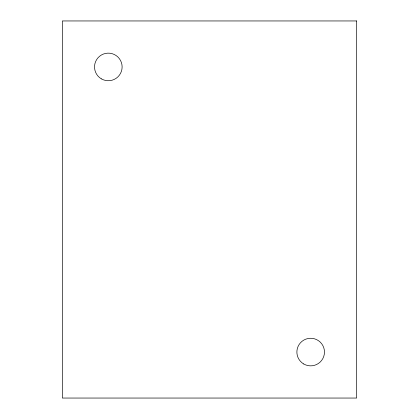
<?xml version="1.0" encoding="UTF-8"?>
<svg xmlns="http://www.w3.org/2000/svg" width="419" height="419" viewBox="0 0 419 419"><rect width="100%" height="100%" fill="white"/><g stroke="black" fill="none" stroke-linecap="round" stroke-linejoin="round"><path stroke-width="0.63" d="M356.663 20.95L62.337 20.95L62.337 398.05L356.663 398.05L356.663 20.95M303.717 363.975A13.796 13.796 0 0 0 324.468 352.128A13.796 13.796 0 0 0 303.833 340.081A13.796 13.796 0 0 0 303.717 363.975M101.429 78.887A13.796 13.796 0 0 0 122.123 66.935A13.796 13.796 0 0 0 101.429 54.989A13.796 13.796 0 0 0 101.429 78.887"/></g></svg>
